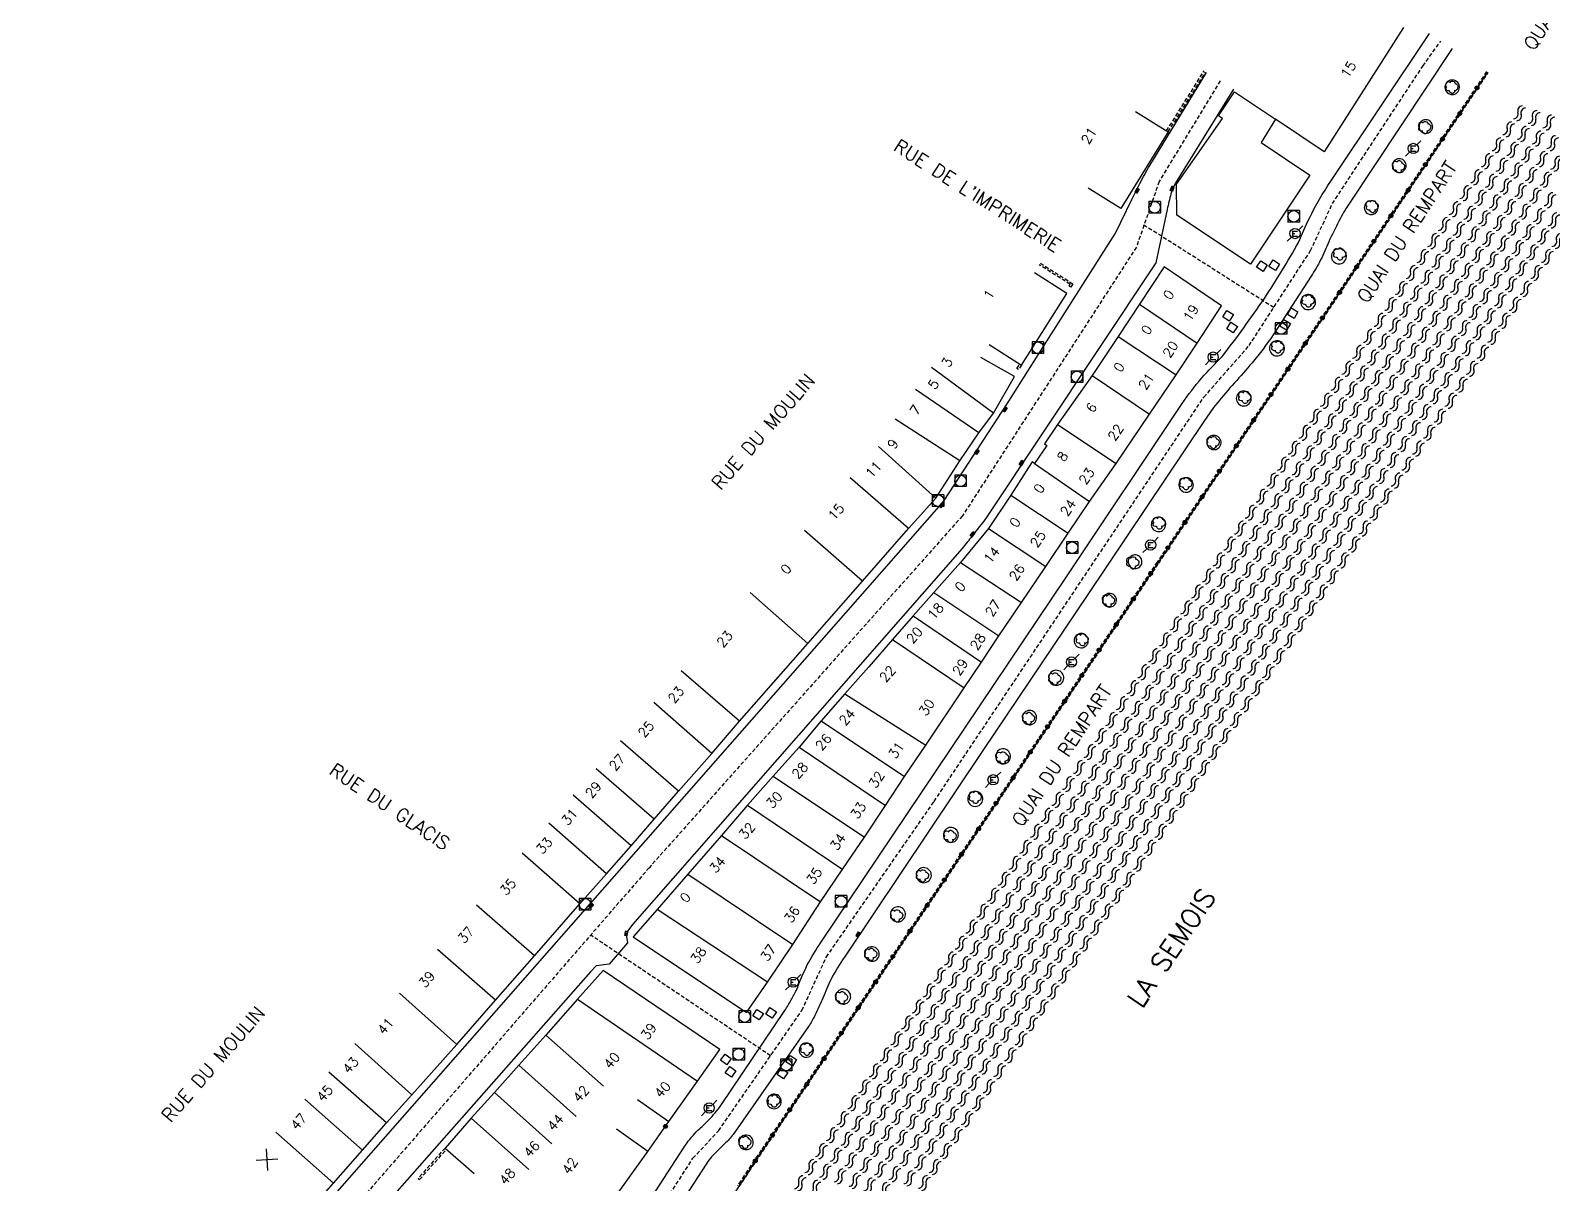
# Model space of a CAD drawing. Header units: millimetres. Extents: x 200040 to 200892, y 53262 to 54000.
# Drawn here: x 200111.5 to 200309.3, y 53611.6 to 53761.4 of the extents above; entities that cross this region are included whole.
import ezdxf
from ezdxf.enums import TextEntityAlignment as Align

# ---------------------------------------------------------------- set-up
doc = ezdxf.new("R2010")
doc.units = ezdxf.units.MM
doc.linetypes.add('DASHED', pattern=[0.75, 0.5, -0.25])
doc.layers.get('0').update_dxf_attribs({"linetype": 'CONTINUOUS'})
for name, color, linetype in [('W0001', 6, 'DASHED'), ('W0008', 7, 'CONTINUOUS'), ('W0100', 7, 'CONTINUOUS'), ('W0112', 1, 'DASHED'), ('W0300', 7, 'CONTINUOUS'), ('W0322', 7, 'CONTINUOUS'), ('W0334', 7, 'CONTINUOUS'), ('W0400', 7, 'CONTINUOUS'), ('W0420', 7, 'CONTINUOUS'), ('W0471', 7, 'CONTINUOUS'), ('W0500', 5, 'DASHED'), ('W0989', 7, 'CONTINUOUS'), ('W0991', 7, 'CONTINUOUS'), ('W1102', 7, 'CONTINUOUS')]:
    doc.layers.add(name, color=color, linetype=linetype)
doc.styles.get("Standard").update_dxf_attribs({"font": 'romans.shx', "width": 0.85})

# ---------------------------------------------------------------- blocks, each defined once
blk = doc.blocks.new('t500o')
at = {"color": 0, "linetype": 'Continuous'}
for centre, start, end in [((-0.5, 0.625), 216.8699, 323.1301), ((0.5, -0.125), 36.8699, 143.1301), ((0.5, -0.625), 36.8699, 143.1301), ((-0.5, 0.125), 216.8699, 323.1301)]:
    blk.add_arc(centre, 0.625, start, end, dxfattribs=at)
blk = doc.blocks.new('t322o')
at = {"color": 0, "linetype": 'Continuous'}
for radius in [0.25, 0.15]:
    blk.add_circle((0, 0), radius, dxfattribs=at)
blk = doc.blocks.new('t991o')
at = {"color": 0, "linetype": 'Continuous'}
for p, q in [((-1, 1), (1, -1)), ((-1, -1), (1, 1))]:
    blk.add_line(p, q, dxfattribs=at)
blk = doc.blocks.new('T300')
for p, q in [((-0.8, 0.51), (-0.86, 0.34)), ((-0.86, 0.34), (-0.86, 0.17)), ((-0.86, 0.17), (-0.74, 0.06)), ((-0.69, 0.63), (-0.8, 0.51)), ((-0.8, -0.06), (-0.74, 0.06)), ((-0.74, 0.06), (-0.69, 0.11)), ((-0.57, 0.69), (-0.69, 0.63)), ((-0.46, 0.69), (-0.57, 0.69)), ((-0.29, 0.63), (-0.46, 0.69)), ((-0.29, 0.63), (-0.17, 0.74)), ((-0.23, 0.57), (-0.29, 0.63)), ((-0.17, 0.74), (-0.06, 0.8)), ((-0.06, 0.8), (0.06, 0.8)), ((0.06, 0.8), (0.23, 0.74)), ((0.23, 0.74), (0.34, 0.63)), ((0.34, 0.63), (0.4, 0.51)), ((0.46, 0.46), (0.34, 0.46)), ((0.4, 0.51), (0.4, 0.46)), ((0.57, 0.4), (0.46, 0.46)), ((0.57, 0.4), (0.69, 0.29)), ((0.69, 0.29), (0.74, 0.17)), ((0.74, 0.06), (0.69, -0.17)), ((0.74, 0.17), (0.74, 0.06)), ((-0.8, -0.17), (-0.8, -0.06)), ((-0.8, -0.23), (-0.8, -0.17)), ((-0.74, -0.34), (-0.8, -0.23)), ((-0.69, -0.4), (-0.74, -0.34)), ((-0.51, -0.46), (-0.69, -0.4)), ((-0.4, -0.46), (-0.51, -0.46)), ((-0.4, -0.46), (-0.34, -0.46)), ((-0.34, -0.46), (-0.34, -0.4)), ((-0.34, -0.51), (-0.34, -0.46)), ((-0.29, -0.63), (-0.34, -0.51)), ((-0.17, -0.74), (-0.29, -0.63)), ((-0.06, -0.8), (-0.17, -0.74)), ((0.06, -0.8), (-0.06, -0.8)), ((0.17, -0.74), (0.06, -0.8)), ((0.23, -0.69), (0.17, -0.74)), ((0.29, -0.46), (0.23, -0.46)), ((0.29, -0.63), (0.23, -0.69)), ((0.46, -0.4), (0.29, -0.46)), ((0.34, -0.51), (0.29, -0.63)), ((0.34, -0.51), (0.34, -0.46)), ((0.57, -0.34), (0.46, -0.4)), ((0.63, -0.29), (0.57, -0.34)), ((0.69, -0.17), (0.63, -0.29))]:
    blk.add_line(p, q)
blk = doc.blocks.new('T420')
for p, q in [((0.75, 0.75), (-0.75, 0.75)), ((-0.75, 0.75), (-0.75, -0.75)), ((0.75, 0.75), (0.75, -0.75)), ((0.75, -0.75), (-0.75, -0.75))]:
    blk.add_line(p, q)
blk.add_ellipse((0, 0), major_axis=(-0.53, 0.53), ratio=1, start_param=3.926991, end_param=10.210176)
blk = doc.blocks.new('t112o')
at = {"color": 0, "linetype": 'Continuous'}
for p, q in [((-0.5, 0.5), (0.5, 0.5)), ((-0.5, -0.5), (-0.5, 0.5)), ((0.5, 0.5), (0.5, -0.5)), ((0.5, -0.5), (-0.5, -0.5))]:
    blk.add_line(p, q, dxfattribs=at)
blk = doc.blocks.new('T400')
for p, q in [((-0.15, 0.3), (0.15, 0.3)), ((-0.15, -0.25), (-0.15, 0.3)), ((-0.15, 0.15), (0.15, 0.15)), ((-0.15, 0), (0.15, 0)), ((0.15, 0.3), (0.15, -0.25)), ((-0.15, -0.15), (0.15, -0.15)), ((-0.15, -0.25), (-0.15, -0.3)), ((-0.15, -0.3), (0.15, -0.3)), ((0.15, -0.3), (0.15, -0.25))]:
    blk.add_line(p, q)
blk = doc.blocks.new('T471')
for p, q in [((-0.333334, 0.333334), (-0.333334, -0.333334)), ((-0.333334, 0.333334), (0.333334, 0.333334)), ((-0.333334, 0), (0, 0)), ((0.500001, 0.500001), (1.000002, 1.000002)), ((-0.500001, -0.500001), (-1.000002, -1.000002)), ((-0.333334, -0.333334), (0.333334, -0.333334))]:
    blk.add_line(p, q)
blk.add_ellipse((0, 0), major_axis=(0.471405, 0.471405), ratio=1, start_param=5.4977871438, end_param=11.780972451)

msp = doc.modelspace()

# ---------------------------------------------------------------- linework, layer by layer
at = {"layer": 'W0001'}
for points in [[(200161.1, 53543.89), (200162.89, 53553.87), (200165.22, 53562.95), (200166.61, 53568.07), (200172.44, 53576.46), (200193.41, 53608.36), (200197.61, 53614.88), (200200.96, 53618.48), (200211.78, 53634.11), (200214.95, 53641.05), (200228.95, 53661.26), (200263.99, 53713.79), (200269.87, 53720.49), (200277.86, 53732.83), (200280.69, 53738.94), (200292.44, 53756.81), (200294.78, 53760.06)], [(200266.09, 53754.88), (200258.18, 53741.79), (200255.22, 53733.27), (200232.61, 53698.34), (200191.92, 53652.64), (200146.37, 53600.15), (200131.41, 53579.99), (200120.63, 53563.65), (200111.54, 53554.13)], [(200273.06, 53725.43), (200256.21, 53736.14)], [(200207.69, 53628.21), (200184.33, 53643.88)]]:
    msp.add_lwpolyline(points, dxfattribs=at)
at = {"layer": 'W0008', "flags": 128}
for points in [[(200183.12, 53595.74), (200196.37, 53616.22, -0.0348), (200197.49, 53617.67, -0.005), (200198.24, 53618.52, 0.0121), (200199.69, 53619.9, 0.0447), (200201.22, 53621.74), (200209.57, 53634.08, 0.025), (200210.38, 53635.46, 0.0006), (200211.07, 53636.74, -0.026), (200212.47, 53640.01, -0.0251), (200214.23, 53642.94), (200246.13, 53690.43), (200261.19, 53712.96, -0.0321), (200263.73, 53716.28, -0.0143), (200266.36, 53719.06, 0.0161), (200271.85, 53726.6, 0.0148), (200276.3, 53733.89, -0.0128), (200277.7, 53737.04, -0.0341), (200280.5, 53741.87), (200293.3, 53761.05)], [(200296.26, 53759.07), (200282.81, 53738.87, 0.0277), (200281.54, 53736.65, 0.006), (200280.21, 53733.98, -0.0202), (200279.16, 53731.61, -0.0259), (200277.92, 53729.49), (200272.99, 53721.9, -0.0303), (200270.26, 53718.26, -0.0075), (200267.97, 53715.63, 0.0145), (200265.68, 53712.97, 0.0204), (200264.08, 53710.77), (200248.9, 53688.15), (200235.38, 53668), (200217.29, 53641.02, 0.0309), (200215.56, 53638.16, 0.0219), (200214.49, 53635.69, -0.0073), (200213.43, 53633.42, -0.0392), (200212.63, 53631.99), (200202.83, 53617.99, -0.0461), (200201.76, 53616.79, -0.0029), (200200.7, 53615.77, 0.0219), (200200.02, 53615.07, 0.0227), (200199.41, 53614.27), (200172.39, 53572.7, 0.0296)], [(200142.04, 53599.86), (200220.31, 53688.98), (200229.61, 53699.57), (200230.23, 53700.36), (200238.45, 53712.91), (200243.3, 53720.59), (200252.53, 53735.09), (200254.65, 53739.47, -0.0047), (200255.68, 53741.56, -0.0198), (200256.97, 53743.89), (200264.35, 53755.95)], [(200267.83, 53753.81), (200260.48, 53741.91, 0.0619), (200259.71, 53740.19, 0.024), (200259.23, 53738.16), (200257.77, 53731.24), (200235.72, 53698.12, -0.0049), (200233.87, 53695.72, -0.0129), (200232.58, 53694.14), (200189.76, 53645.26), (200189.14, 53644.44), (200189, 53643.72), (200189.11, 53642.86), (200186.71, 53640.11), (200185.05, 53639.88), (200184.31, 53639.12), (200158.21, 53609.49)]]:
    msp.add_lwpolyline(points, format="xyb", dxfattribs=at)
at = {"layer": 'W0100'}
for points in [[(200289.93, 53761.82), (200279.61, 53745.68), (200273.29, 53749.91), (200271.42, 53746.86), (200277.75, 53742.64), (200270.03, 53731.06), (200260.5, 53737.44), (200260.42, 53741.48), (200266.4, 53750), (200265.9, 53750.33), (200267.96, 53753.44)], [(200255.11, 53750.89), (200259.36, 53748.26), (200253.19, 53738.31), (200248.94, 53740.94)]]:
    msp.add_lwpolyline(points, dxfattribs=at)
at = {"layer": 'W0100', "flags": 128}
msp.add_lwpolyline([(200204.55, 53633.84), (200207.32, 53637.79), (200210.57, 53642.65), (200214.2, 53648.21), (200217.1, 53652.51), (200219.89, 53656.59), (200222.64, 53660.72), (200225.1, 53664.49), (200227.86, 53668.57), (200232.87, 53676.01), (200235.09, 53679.37), (200237.34, 53682.77), (200240.29, 53687.1), (200243.45, 53691.79), (200246.37, 53696.1), (200249.12, 53700.23), (200252.59, 53705.17), (200256.94, 53711.58), (200260.38, 53716.67), (200263.14, 53720.82), (200266.3, 53725.66), (200258.82, 53730.71), (200255.64, 53725.86), (200252.86, 53721.67), (200249.46, 53716.62), (200244.99, 53710.24), (200243.28, 53707.73), (200243.61, 53707.5), (200242, 53705.16), (200241.67, 53705.38), (200241.58, 53705.25), (200238.93, 53701.07), (200236.01, 53696.74), (200232.37, 53692.32), (200228.91, 53688.4), (200226.24, 53685.35), (200223.52, 53682.31), (200220.47, 53678.75), (200217.33, 53675.22), (200214.29, 53671.72), (200211.4, 53668.32), (200208.04, 53664.52), (200204.71, 53660.77), (200201.34, 53656.83), (200196.97, 53651.82), (200192.95, 53647.2), (200189.84, 53643.67)], close=True, dxfattribs=at)
for points in [[(200236.1, 53720.63), (200240.32, 53717.96), (200246.2, 53727.27), (200241.97, 53729.94)], [(200142.66, 53609.84), (200146.41, 53606.53), (200150.92, 53611.64), (200157.82, 53619.48), (200161.09, 53623.11), (200166.94, 53629.69), (200171.95, 53635.43), (200177.02, 53641.17), (200182.94, 53647.94), (200186.38, 53651.83), (200189.58, 53655.49), (200192.58, 53658.93), (200195.75, 53662.57), (200200.07, 53667.5), (200203.67, 53671.7), (200212.56, 53681.79), (200219.64, 53689.89), (200225.6, 53696.71), (200229.16, 53700.67), (200232.29, 53705.5), (200234.77, 53709.15), (200236.66, 53711.72), (200239.37, 53716.48), (200235.03, 53718.95)], [(200190.41, 53622.54), (200194.49, 53619.65), (200198.2, 53624.9), (200201.1, 53629.01), (200185.93, 53639.28), (200182.63, 53635.56), (200178.48, 53630.87), (200175.01, 53627), (200171.82, 53623.44), (200168.82, 53620.09), (200165.42, 53616.22), (200169.17, 53612.92)], [(200170.07, 53594.3), (200174.11, 53591.36), (200183.14, 53603.76), (200187.9, 53610.41), (200191.74, 53615.76), (200187.68, 53618.68)]]:
    msp.add_lwpolyline(points, dxfattribs=at)
at = {"layer": 'W0112'}
for p, q in [((200259.15, 53748.39), (200264.01, 53756.17)), ((200259.36, 53748.26), (200264.22, 53756.03))]:
    msp.add_line(p, q, dxfattribs=at)
for points in [[(200300.73, 53756.09), (200257.92, 53692.35), (200206.48, 53615.94), (200206.03, 53615.27), (200205.59, 53614.61), (200205.15, 53613.95), (200204.71, 53613.29), (200204.27, 53612.63), (200203.82, 53611.96), (200203.39, 53611.3)], [(200203.59, 53611.16), (200204.03, 53611.82), (200204.47, 53612.49), (200204.91, 53613.15), (200205.36, 53613.81), (200205.8, 53614.47), (200206.24, 53615.14), (200206.69, 53615.8), (200258.13, 53692.21), (200300.93, 53755.95)], [(200242.75, 53731.19), (200246.97, 53728.52), (200246.68, 53728.06), (200246.47, 53728.19), (200246.62, 53728.44), (200242.61, 53730.98)], [(200240.32, 53717.96), (200239.89, 53717.37), (200239.68, 53717.52), (200240.11, 53718.1)], [(200165.42, 53616.22), (200161.9, 53612.28), (200162.08, 53612.12), (200165.6, 53616.06)]]:
    msp.add_lwpolyline(points, dxfattribs=at)
at = {"layer": 'W0322', "flags": 128}
msp.add_lwpolyline([(200300.84, 53756.01), (200258.64, 53693.21), (200206.56, 53615.81, 0.010761), (200196.58, 53600.04, 0.009), (200191.44, 53590.7), (200182.57, 53572.1), (200177.95, 53553.07)], format="xyb", dxfattribs=at)
msp.add_lwpolyline([(200191.74, 53615.76), (200194.49, 53619.65)], dxfattribs=at)
at = {"layer": 'W0334'}
msp.add_line((200295.77, 53753.24), (200295.77, 53753.24), dxfattribs=at)
for points in [[(200295.89, 53753.18, 28.132751), (200295.77, 53753.24)], [(200293.56, 53749.45, 98.539776), (200293.58, 53749.42)], [(200289.82, 53744.65, 24.663831), (200289.94, 53744.57)], [(200286.16, 53739.19, 24.663831), (200286.28, 53739.11)], [(200282.03, 53732.92, 24.663831), (200282.16, 53732.83)], [(200278.03, 53726.98, 24.663831), (200278.16, 53726.89)], [(200273.98, 53720.96, 24.663831), (200274.11, 53720.87)], [(200269.67, 53714.46, 24.663831), (200269.8, 53714.37)], [(200265.79, 53708.67, 24.663831), (200265.91, 53708.58)], [(200262.12, 53703.22, 24.663831), (200262.25, 53703.14)], [(200258.53, 53698.09, 24.663831), (200258.66, 53698.01)], [(200255.49, 53693.18, 24.663831), (200255.61, 53693.1)], [(200252.18, 53688.18, 24.663831), (200252.3, 53688.1)], [(200248.55, 53682.93, 24.663831), (200248.67, 53682.84)], [(200245.31, 53678.16, 24.663831), (200245.44, 53678.07)], [(200241.83, 53672.93, 24.663831), (200241.95, 53672.84)], [(200238.39, 53667.95, 24.663831), (200238.52, 53667.86)], [(200234.78, 53662.43, 24.663831), (200234.91, 53662.34)], [(200231.61, 53657.75, 24.663831), (200231.74, 53657.66)], [(200228.1, 53652.52, 24.663831), (200228.23, 53652.43)], [(200224.74, 53647.43, 24.663831), (200224.87, 53647.34)], [(200221.3, 53642.27, 24.663831), (200221.43, 53642.19)], [(200217.62, 53636.74, 24.663831), (200217.75, 53636.65)], [(200212.84, 53629.72, 24.663831), (200212.96, 53629.63)], [(200208.58, 53623.11, 24.663831), (200208.71, 53623.03)], [(200204.94, 53617.79, 24.663831), (200205.07, 53617.71)]]:
    msp.add_lwpolyline(points, format="xyb", close=True, dxfattribs=at)
at = {"layer": 'W1102'}
for p, q in [((200267.96, 53753.44), (200273.29, 53749.91)), ((200255.64, 53725.86), (200263.14, 53720.82)), ((200252.86, 53721.67), (200260.38, 53716.67)), ((200236.66, 53711.72), (200228.6, 53717.64)), ((200249.46, 53716.62), (200256.94, 53711.58)), ((200234.77, 53709.15), (200226.51, 53714.78)), ((200232.29, 53705.5), (200223.9, 53710.94)), ((200244.99, 53710.24), (200252.59, 53705.17)), ((200229.16, 53700.67), (200221.73, 53707.37)), ((200242, 53705.16), (200249.12, 53700.23)), ((200225.6, 53696.71), (200218.06, 53703.29)), ((200238.93, 53701.07), (200246.37, 53696.1)), ((200236.01, 53696.74), (200243.45, 53691.79)), ((200219.64, 53689.89), (200212.11, 53696.47)), ((200232.37, 53692.32), (200240.29, 53687.1)), ((200212.56, 53681.79), (200205.06, 53688.41)), ((200228.91, 53688.4), (200237.34, 53682.77)), ((200226.24, 53685.35), (200235.09, 53679.37)), ((200223.52, 53682.31), (200232.87, 53676.01)), ((200203.67, 53671.7), (200196.07, 53678.21)), ((200217.33, 53675.22), (200227.86, 53668.57)), ((200200.07, 53667.5), (200192.54, 53674.09)), ((200214.29, 53671.72), (200225.1, 53664.49)), ((200195.75, 53662.57), (200188.22, 53669.14)), ((200211.4, 53668.32), (200222.64, 53660.72)), ((200192.58, 53658.93), (200185.04, 53665.5)), ((200208.04, 53664.52), (200219.89, 53656.59)), ((200189.58, 53655.49), (200182.04, 53662.06)), ((200204.71, 53660.77), (200217.08, 53652.4)), ((200186.38, 53651.83), (200178.9, 53658.45)), ((200201.34, 53656.83), (200214.2, 53648.21)), ((200182.94, 53647.94), (200175.42, 53654.53)), ((200196.97, 53651.82), (200210.57, 53642.65)), ((200177.02, 53641.17), (200169.51, 53647.79)), ((200207.32, 53637.79), (200192.95, 53647.2)), ((200171.95, 53635.43), (200164.41, 53642)), ((200166.94, 53629.69), (200159.47, 53636.33)), ((200182.63, 53635.56), (200198.2, 53624.9)), ((200161.09, 53623.11), (200153.67, 53629.81)), ((200178.48, 53630.87), (200185.98, 53624.25)), ((200157.82, 53619.48), (200150.3, 53626.09)), ((200175.01, 53627), (200182.45, 53620.32)), ((200154.69, 53615.93), (200147.19, 53622.55)), ((200171.82, 53623.44), (200179.27, 53616.77)), ((200168.82, 53620.09), (200176.28, 53613.42)), ((200150.92, 53611.64), (200143.42, 53618.26))]:
    msp.add_line(p, q, dxfattribs=at)

# ---------------------------------------------------------------- block references
at = {"layer": 'W0112'}
for p, rotation in [((200271.54, 53730.82), 237.2130484408756), ((200273.13, 53730.92), 237.2542011815467), ((200267.13, 53724.37), 56.39950599767295), ((200275.53, 53724.7), 240.3338997358175), ((200267.66, 53722.83), 57.53454801013671), ((200274.55, 53723.18), 58.39503544770982), ((200206.07, 53633.55), 238.100358030289), ((200207.76, 53633.78), 57.2461132286777), ((200201.89, 53627.73), 53.5472259472197), ((200210.39, 53627.56), 237.124595995926), ((200202.51, 53626.12), 54.75492571952411), ((200209.24, 53625.9), 56.73314296336772)]:
    msp.add_blockref('t112o', p, dxfattribs=dict(at, rotation=rotation))
at = {"layer": 'W0300'}
for p in [(200296.26, 53754.05), (200292.72, 53748.82), (200289.33, 53743.72), (200285.91, 53738.55), (200281.68, 53732.37), (200277.57, 53726.28), (200273.62, 53720.28), (200269.35, 53713.75), (200265.24, 53707.88), (200261.68, 53702.53), (200258.22, 53697.42), (200254.79, 53692.25), (200251.65, 53687.33), (200248.23, 53682.26), (200244.66, 53677.17), (200241.25, 53672.04), (200237.86, 53666.92), (200234.34, 53661.77), (200231.07, 53656.71), (200227.47, 53651.58), (200224.12, 53646.38), (200220.75, 53641.38), (200216.97, 53635.75), (200212.43, 53629.04), (200208.18, 53622.33), (200204.41, 53616.95)]:
    msp.add_blockref('T300', p, dxfattribs=at)
at = {"layer": 'W0322'}
for p, rotation in [((200299.47, 53753.96), 236.100991057282), ((200297.24, 53750.64), 236.100991057282), ((200295, 53747.32), 236.100991057282), ((200292.77, 53744), 236.100991057282), ((200290.54, 53740.68), 236.100991057282), ((200288.31, 53737.36), 236.100991057282), ((200286.08, 53734.04), 236.100991057282), ((200283.85, 53730.72), 236.100991057282), ((200281.62, 53727.4), 236.100991057282), ((200279.39, 53724.08), 236.100991057282), ((200277.16, 53720.76), 236.100991057282), ((200274.93, 53717.44), 236.100991057282), ((200272.7, 53714.12), 236.100991057282), ((200270.46, 53710.8), 236.100991057282), ((200268.23, 53707.48), 236.100991057282), ((200266, 53704.16), 236.100991057282), ((200263.77, 53700.84), 236.100991057282), ((200261.54, 53697.52), 236.100991057282), ((200259.31, 53694.2), 236.100991057282), ((200257.08, 53690.88), 236.0612208837802), ((200254.84, 53687.56), 236.0612208837802), ((200252.61, 53684.25), 236.0612208837802), ((200250.38, 53680.93), 236.0612208837802), ((200248.14, 53677.61), 236.0612208837802), ((200245.91, 53674.29), 236.0612208837802), ((200243.68, 53670.97), 236.0612208837802), ((200241.44, 53667.65), 236.0612208837802), ((200239.21, 53664.33), 236.0612208837802), ((200236.98, 53661.02), 236.0612208837802), ((200234.74, 53657.7), 236.0612208837802), ((200232.51, 53654.38), 236.0612208837802), ((200230.28, 53651.06), 236.0612208837802), ((200228.05, 53647.74), 236.0612208837802), ((200225.81, 53644.42), 236.0612208837802), ((200223.58, 53641.11), 236.0612208837802), ((200221.35, 53637.79), 236.0612208837802), ((200219.11, 53634.47), 236.0612208837802), ((200216.88, 53631.15), 236.0612208837802), ((200214.65, 53627.83), 236.0612208837802), ((200212.41, 53624.51), 236.0612208837802), ((200210.18, 53621.19), 236.0612208837802), ((200194.05, 53619.03), 54.8094549594263), ((200207.95, 53617.88), 236.0612208837802), ((200205.72, 53614.55), 236.6498366561372)]:
    msp.add_blockref('t322o', p, dxfattribs=dict(at, rotation=rotation))
at = {"layer": 'W0400'}
for p, rotation in [((200255.31, 53740.62), 334.2672482849565), ((200259.87, 53740.86), 157.8627960755642), ((200238.16, 53712.22), 327.5342559185589), ((200234.49, 53706.66), 145.5911675286409), ((200240.29, 53705.2), 146.4813128344442), ((200229.9, 53699.72), 142.5825859316396), ((200233.93, 53695.96), 142.657280714275), ((200184.4, 53647.69), 138.9913802900552), ((200188.94, 53644.09), 171.2230512129381), ((200219.07, 53643.98), 326.4027155651611)]:
    msp.add_blockref('T400', p, dxfattribs=dict(at, rotation=rotation))
at = {"layer": 'W0420'}
for p in [(200257.59, 53738.46), (200275.67, 53737.28), (200274.02, 53722.7), (200242.42, 53720.21), (200247.51, 53716.42), (200232.38, 53702.91), (200229.46, 53700.34), (200246.88, 53694.23), (200183.59, 53647.89), (200216.86, 53648.26), (200204.33, 53633.3), (200203.55, 53628.39), (200209.73, 53627.01)]:
    msp.add_blockref('T420', p, dxfattribs=at)
at = {"layer": 'W0471'}
for p in [(200291.2, 53746.1), (200275.83, 53735.04), (200265.2, 53718.99), (200257.07, 53694.58), (200246.79, 53679.37), (200236.61, 53664.07), (200210.65, 53637.77), (200199.72, 53621.42)]:
    msp.add_blockref('T471', p, dxfattribs=at)
at = {"layer": 'W0500'}
for p, rotation in [((200305, 53750.66), 236.1009910572815), ((200306.9, 53750.06), 236.1009910572815), ((200308.81, 53749.47), 236.1009910572815), ((200303.6, 53748.59), 236.1009910572815), ((200305.51, 53747.99), 236.1009910572815), ((200307.42, 53747.39), 236.1009910572815), ((200302.21, 53746.51), 236.1009910572815), ((200304.12, 53745.91), 236.1009910572815), ((200306.02, 53745.32), 236.1009910572815), ((200309.33, 53746.79), 236.1009910572815), ((200300.81, 53744.44), 236.1009910572815), ((200302.72, 53743.84), 236.1009910572815), ((200304.63, 53743.24), 236.1009910572815), ((200307.93, 53744.72), 236.1009910572815), ((200309.84, 53744.12), 236.1009910572815), ((200299.42, 53742.36), 236.1009910572815), ((200301.33, 53741.76), 236.1009910572815), ((200303.24, 53741.17), 236.1009910572815), ((200306.54, 53742.64), 236.1009910572815), ((200308.45, 53742.04), 236.1009910572815), ((200298.02, 53740.29), 236.1009910572815), ((200299.93, 53739.69), 236.1009910572815), ((200305.14, 53740.57), 236.1009910572815), ((200307.05, 53739.97), 236.1009910572815), ((200308.96, 53739.37), 236.1009910572815), ((200296.63, 53738.21), 236.1009910572815), ((200298.54, 53737.61), 236.1009910572815), ((200301.84, 53739.09), 236.1009910572815), ((200303.75, 53738.49), 236.1009910572815), ((200305.66, 53737.89), 236.1009910572815), ((200307.57, 53737.3), 236.1009910572815), ((200295.24, 53736.14), 236.1009910572815), ((200297.14, 53735.54), 236.1009910572815), ((200300.45, 53737.02), 236.1009910572815), ((200302.36, 53736.42), 236.1009910572815), ((200304.26, 53735.82), 236.1009910572815), ((200306.17, 53735.22), 236.1009910572815), ((200309.48, 53736.75), 236.1009910572815), ((200293.84, 53734.06), 236.1009910572815), ((200295.75, 53733.46), 236.1009910572815), ((200299.05, 53734.94), 236.1009910572815), ((200300.96, 53734.34), 236.1009910572815), ((200302.87, 53733.74), 236.1009910572815), ((200308.08, 53734.67), 236.1009910572815), ((200310.01, 53734.07), 236.1009910572815), ((200292.45, 53731.99), 236.1009910572815), ((200294.36, 53731.39), 236.1009910572815), ((200297.66, 53732.86), 236.1009910572815), ((200299.57, 53732.27), 236.1009910572815), ((200301.48, 53731.67), 236.1009910572815), ((200304.78, 53733.15), 236.1009910572815), ((200306.69, 53732.6), 236.1009910572815), ((200308.62, 53732), 236.1009910572815), ((200291.05, 53729.91), 236.1009910572815), ((200292.96, 53729.31), 236.1009910572815), ((200296.26, 53730.79), 236.1009910572815), ((200298.17, 53730.19), 236.1009910572815), ((200300.08, 53729.59), 236.1009910572815), ((200303.38, 53731.07), 236.1009910572815), ((200305.29, 53730.52), 236.1009910572815), ((200307.22, 53729.92), 236.1009910572815), ((200289.66, 53727.84), 236.1009910572815), ((200291.57, 53727.24), 236.1009910572815), ((200294.87, 53728.71), 236.1009910572815), ((200296.78, 53728.12), 236.1009910572815), ((200298.69, 53727.52), 236.1009910572815), ((200301.99, 53729), 236.1009910572815), ((200303.9, 53728.45), 236.1009910572815), ((200305.83, 53727.85), 236.1009910572815), ((200288.26, 53725.76), 236.1009910572815), ((200293.48, 53726.64), 236.1009910572815), ((200295.38, 53726.04), 236.1009910572815), ((200297.29, 53725.44), 236.1009910572815), ((200300.6, 53726.92), 236.1009910572815), ((200302.51, 53726.37), 236.1009910572815), ((200304.43, 53725.77), 236.1009910572815), ((200286.87, 53723.69), 236.1009910572815), ((200290.17, 53725.16), 236.1009910572815), ((200292.08, 53724.56), 236.1009910572815), ((200293.99, 53723.97), 236.1009910572815), ((200295.9, 53723.37), 236.1009910572815), ((200299.2, 53724.85), 236.1009910572815), ((200301.11, 53724.3), 236.1009910572815), ((200303.04, 53723.7), 236.1009910572815), ((200285.48, 53721.61), 236.1009910572815), ((200288.78, 53723.09), 236.1009910572815), ((200290.69, 53722.49), 236.1009910572815), ((200292.6, 53721.89), 236.1009910572815), ((200297.81, 53722.77), 236.1009910572815), ((200299.72, 53722.22), 236.1009910572815), ((200301.64, 53721.62), 236.1009910572815), ((200284.08, 53719.54), 236.1009910572815), ((200287.38, 53721.01), 236.1009910572815), ((200289.29, 53720.41), 236.1009910572815), ((200291.2, 53719.82), 236.1009910572815), ((200294.5, 53721.29), 236.1009910572815), ((200296.41, 53720.7), 236.1009910572815), ((200298.32, 53720.15), 236.1009910572815), ((200300.25, 53719.55), 236.1009910572815), ((200282.69, 53717.46), 236.1009910572815), ((200285.99, 53718.94), 236.1009910572815), ((200287.9, 53718.34), 236.1009910572815), ((200289.81, 53717.74), 236.1009910572815), ((200293.11, 53719.22), 236.1009910572815), ((200295.02, 53718.62), 236.1009910572815), ((200296.93, 53718.07), 236.1009910572815), ((200298.85, 53717.47), 236.1009910572815), ((200281.29, 53715.39), 236.1009910572815), ((200284.6, 53716.86), 236.1009910572815), ((200286.5, 53716.26), 236.1009910572815), ((200288.41, 53715.67), 236.1009910572815), ((200291.72, 53717.14), 236.1009910572815), ((200293.62, 53716.55), 236.1009910572815), ((200295.53, 53716), 236.1009910572815), ((200297.46, 53715.4), 236.1009910572815), ((200283.2, 53714.79), 236.1009910572815), ((200285.11, 53714.19), 236.1009910572815), ((200287.02, 53713.59), 236.1009910572815), ((200290.32, 53715.07), 236.1009910572815), ((200292.23, 53714.47), 236.1009910572815), ((200294.14, 53713.92), 236.1009910572815), ((200279.9, 53713.31), 236.1009910572815), ((200281.81, 53712.71), 236.1009910572815), ((200283.72, 53712.11), 236.1009910572815), ((200285.62, 53711.52), 236.1009910572815), ((200288.93, 53712.99), 236.1009910572815), ((200290.84, 53712.4), 236.1009910572815), ((200292.75, 53711.85), 236.1009910572815), ((200296.07, 53713.32), 236.1009910572815), ((200278.5, 53711.24), 236.1009910572815), ((200280.41, 53710.64), 236.1009910572815), ((200282.32, 53710.04), 236.1009910572815), ((200284.23, 53709.44), 236.1009910572815), ((200287.53, 53710.92), 236.1009910572815), ((200289.44, 53710.32), 236.1009910572815), ((200291.35, 53709.77), 236.1009910572815), ((200294.67, 53711.25), 236.1009910572815), ((200277.11, 53709.16), 236.1009910572815), ((200279.02, 53708.56), 236.1009910572815), ((200280.93, 53707.96), 236.1009910572815), ((200286.14, 53708.84), 236.1009910572815), ((200288.05, 53708.25), 236.1009910572815), ((200289.96, 53707.7), 236.1009910572815), ((200293.28, 53709.17), 236.1009910572815), ((200275.72, 53707.09), 236.1009910572815), ((200277.62, 53706.49), 236.1009910572815), ((200279.53, 53705.89), 236.1009910572815), ((200282.84, 53707.37), 236.1009910572815), ((200284.74, 53706.77), 236.1009910572815), ((200286.65, 53706.17), 236.1009910572815), ((200288.56, 53705.62), 236.1009910572815), ((200291.88, 53707.1), 236.1009910572815), ((200274.32, 53705.01), 236.1009910572815), ((200276.23, 53704.41), 236.1009910572815), ((200278.14, 53703.81), 236.1009910572815), ((200281.44, 53705.29), 236.1009910572815), ((200283.35, 53704.69), 236.1009910572815), ((200285.26, 53704.1), 236.1009910572815), ((200287.17, 53703.54), 236.1009910572815), ((200290.49, 53705.02), 236.1009910572815), ((200272.93, 53702.94), 236.1009910572815), ((200274.84, 53702.34), 236.1009910572815), ((200276.74, 53701.74), 236.1009910572815), ((200280.05, 53703.22), 236.1009910572815), ((200281.96, 53702.62), 236.1009910572815), ((200283.86, 53702.02), 236.1009910572815), ((200289.09, 53702.95), 236.1009910572815), ((200271.53, 53700.86), 236.1009910572815), ((200273.44, 53700.26), 236.1009910572815), ((200275.35, 53699.66), 236.1009910572815), ((200278.65, 53701.14), 236.1009910572815), ((200280.56, 53700.54), 236.1009910572815), ((200282.47, 53699.95), 236.1009910572815), ((200285.77, 53701.47), 236.1009910572815), ((200287.7, 53700.87), 236.1009910572815), ((200270.14, 53698.78), 236.1009910572815), ((200272.05, 53698.19), 236.1009910572815), ((200273.96, 53697.59), 236.1009910572815), ((200277.26, 53699.07), 236.1009910572815), ((200279.17, 53698.47), 236.1009910572815), ((200281.08, 53697.87), 236.1009910572815), ((200284.38, 53699.39), 236.1009910572815), ((200286.31, 53698.8), 236.1009910572815), ((200268.74, 53696.71), 236.1009910572815), ((200270.65, 53696.11), 236.1009910572815), ((200275.86, 53696.99), 236.1009910572815), ((200277.77, 53696.39), 236.1009910572815), ((200279.68, 53695.8), 236.1009910572815), ((200282.99, 53697.32), 236.1009910572815), ((200284.91, 53696.72), 236.1009910572815), ((200267.35, 53694.63), 236.1009910572815), ((200269.26, 53694.04), 236.1009910572815), ((200272.56, 53695.51), 236.1009910572815), ((200274.47, 53694.92), 236.1009910572815), ((200276.38, 53694.32), 236.1009910572815), ((200278.29, 53693.72), 236.1009910572815), ((200281.59, 53695.24), 236.1009910572815), ((200283.52, 53694.65), 236.1009910572815), ((200265.96, 53692.56), 236.1009910572815), ((200267.86, 53691.96), 236.1009910572815), ((200271.17, 53693.44), 236.1009910572815), ((200273.08, 53692.84), 236.1009910572815), ((200274.98, 53692.24), 236.1009910572815), ((200276.89, 53691.64), 236.1009910572815), ((200280.2, 53693.17), 236.1009910572815), ((200282.12, 53692.57), 236.1009910572815), ((200264.56, 53690.49), 236.0612208837858), ((200266.47, 53689.89), 236.0612208837858), ((200269.77, 53691.36), 236.1009910572815), ((200271.68, 53690.77), 236.1009910572815), ((200273.59, 53690.17), 236.1009910572815), ((200278.8, 53691.09), 236.1009910572815), ((200280.73, 53690.5), 236.1009910572815), ((200263.16, 53688.41), 236.0612208837858), ((200265.07, 53687.81), 236.0612208837858), ((200268.38, 53689.29), 236.0612208837858), ((200270.29, 53688.69), 236.0612208837858), ((200272.19, 53688.09), 236.0612208837858), ((200275.5, 53689.57), 236.1009910572815), ((200277.41, 53689.02), 236.1009910572815), ((200279.33, 53688.42), 236.1009910572815), ((200261.77, 53686.34), 236.0612208837858), ((200263.68, 53685.74), 236.0612208837858), ((200266.98, 53687.22), 236.0612208837858), ((200268.89, 53686.62), 236.0612208837858), ((200270.8, 53686.02), 236.0612208837858), ((200274.1, 53687.5), 236.0612208837858), ((200276.01, 53686.95), 236.0612208837858), ((200277.94, 53686.35), 236.0612208837858), ((200260.37, 53684.26), 236.0612208837858), ((200265.59, 53685.14), 236.0612208837858), ((200267.49, 53684.54), 236.0612208837858), ((200269.4, 53683.95), 236.0612208837858), ((200272.71, 53685.42), 236.0612208837858), ((200274.62, 53684.87), 236.0612208837858), ((200276.54, 53684.27), 236.0612208837858), ((200258.98, 53682.19), 236.0612208837858), ((200262.28, 53683.67), 236.0612208837858), ((200264.19, 53683.07), 236.0612208837858), ((200266.1, 53682.47), 236.0612208837858), ((200268.01, 53681.87), 236.0612208837858), ((200271.31, 53683.35), 236.0612208837858), ((200273.22, 53682.8), 236.0612208837858), ((200275.15, 53682.2), 236.0612208837858), ((200257.58, 53680.12), 236.0612208837858), ((200260.89, 53681.59), 236.0612208837858), ((200262.79, 53680.99), 236.0612208837858), ((200264.7, 53680.4), 236.0612208837858), ((200266.61, 53679.8), 236.0612208837858), ((200269.91, 53681.27), 236.0612208837858), ((200271.83, 53680.72), 236.0612208837858), ((200273.75, 53680.12), 236.0612208837858), ((200256.19, 53678.04), 236.0612208837858), ((200259.49, 53679.52), 236.0612208837858), ((200261.4, 53678.92), 236.0612208837858), ((200263.31, 53678.32), 236.0612208837858), ((200268.52, 53679.2), 236.0612208837858), ((200270.43, 53678.65), 236.0612208837858), ((200272.36, 53678.05), 236.0612208837858), ((200254.79, 53675.97), 236.0612208837858), ((200258.09, 53677.44), 236.0612208837858), ((200260, 53676.85), 236.0612208837858), ((200261.91, 53676.25), 236.0612208837858), ((200265.21, 53677.72), 236.0612208837858), ((200267.12, 53677.13), 236.0612208837858), ((200269.03, 53676.57), 236.0612208837858), ((200270.96, 53675.98), 236.0612208837858), ((200253.39, 53673.89), 236.0612208837858), ((200256.7, 53675.37), 236.0612208837858), ((200258.61, 53674.77), 236.0612208837858), ((200260.51, 53674.17), 236.0612208837858), ((200263.82, 53675.65), 236.0612208837858), ((200265.73, 53675.05), 236.0612208837858), ((200267.64, 53674.5), 236.0612208837858), ((200269.56, 53673.9), 236.0612208837858), ((200255.3, 53673.29), 236.0612208837858), ((200257.21, 53672.7), 236.0612208837858), ((200259.12, 53672.1), 236.0612208837858), ((200262.42, 53673.58), 236.0612208837858), ((200264.33, 53672.98), 236.0612208837858), ((200266.24, 53672.43), 236.0612208837858), ((200252, 53671.82), 236.0612208837858), ((200253.91, 53671.22), 236.0612208837858), ((200255.81, 53670.62), 236.0612208837858), ((200257.72, 53670.02), 236.0612208837858), ((200261.03, 53671.5), 236.0612208837858), ((200262.94, 53670.9), 236.0612208837858), ((200264.85, 53670.35), 236.0612208837858), ((200268.17, 53671.83), 236.0612208837858), ((200250.6, 53669.74), 236.0612208837858), ((200252.51, 53669.15), 236.0612208837858), ((200254.42, 53668.55), 236.0612208837858), ((200256.33, 53667.95), 236.0612208837858), ((200259.63, 53669.43), 236.0612208837858), ((200261.54, 53668.83), 236.0612208837858), ((200263.45, 53668.28), 236.0612208837858), ((200266.77, 53669.75), 236.0612208837858), ((200249.21, 53667.67), 236.0612208837858), ((200251.11, 53667.07), 236.0612208837858), ((200253.02, 53666.47), 236.0612208837858), ((200258.24, 53667.35), 236.0612208837858), ((200260.14, 53666.75), 236.0612208837858), ((200262.06, 53666.2), 236.0612208837858), ((200265.38, 53667.68), 236.0612208837858), ((200247.81, 53665.6), 236.0612208837858), ((200249.72, 53665), 236.0612208837858), ((200251.63, 53664.4), 236.0612208837858), ((200254.93, 53665.88), 236.0612208837858), ((200256.84, 53665.28), 236.0612208837858), ((200258.75, 53664.68), 236.0612208837858), ((200260.66, 53664.13), 236.0612208837858), ((200263.98, 53665.6), 236.0612208837858), ((200246.41, 53663.52), 236.0612208837858), ((200248.32, 53662.92), 236.0612208837858), ((200250.23, 53662.33), 236.0612208837858), ((200253.54, 53663.8), 236.0612208837858), ((200255.44, 53663.2), 236.0612208837858), ((200257.35, 53662.61), 236.0612208837858), ((200259.26, 53662.06), 236.0612208837858), ((200262.59, 53663.53), 236.0612208837858), ((200245.02, 53661.45), 236.0612208837858), ((200246.93, 53660.85), 236.0612208837858), ((200248.84, 53660.25), 236.0612208837858), ((200252.14, 53661.73), 236.0612208837858), ((200254.05, 53661.13), 236.0612208837858), ((200255.96, 53660.53), 236.0612208837858), ((200261.19, 53661.46), 236.0612208837858), ((200243.62, 53659.37), 236.0612208837858), ((200245.53, 53658.78), 236.0612208837858), ((200247.44, 53658.18), 236.0612208837858), ((200250.74, 53659.65), 236.0612208837858), ((200252.65, 53659.06), 236.0612208837858), ((200254.56, 53658.46), 236.0612208837858), ((200257.87, 53659.98), 236.0612208837858), ((200259.79, 53659.38), 236.0612208837858), ((200242.23, 53657.3), 236.0612208837858), ((200244.14, 53656.7), 236.0612208837858), ((200246.04, 53656.1), 236.0612208837858), ((200249.35, 53657.58), 236.0612208837858), ((200251.26, 53656.98), 236.0612208837858), ((200253.17, 53656.38), 236.0612208837858), ((200256.47, 53657.91), 236.0612208837858), ((200258.4, 53657.31), 236.0612208837858), ((200240.83, 53655.23), 236.0612208837858), ((200242.74, 53654.63), 236.0612208837858), ((200247.95, 53655.51), 236.0612208837858), ((200249.86, 53654.91), 236.0612208837858), ((200251.77, 53654.31), 236.0612208837858), ((200255.08, 53655.83), 236.0612208837858), ((200257, 53655.23), 236.0612208837858), ((200239.44, 53653.15), 236.0612208837858), ((200241.34, 53652.55), 236.0612208837858), ((200244.65, 53654.03), 236.0612208837858), ((200246.56, 53653.43), 236.0612208837858), ((200248.47, 53652.83), 236.0612208837858), ((200250.37, 53652.24), 236.0612208837858), ((200253.68, 53653.76), 236.0612208837858), ((200255.61, 53653.16), 236.0612208837858), ((200238.04, 53651.08), 236.0612208837858), ((200239.95, 53650.48), 236.0612208837858), ((200243.25, 53651.96), 236.0612208837858), ((200245.16, 53651.36), 236.0612208837858), ((200247.07, 53650.76), 236.0612208837858), ((200248.98, 53650.16), 236.0612208837858), ((200252.28, 53651.69), 236.0612208837858), ((200254.21, 53651.09), 236.0612208837858), ((200236.64, 53649), 236.0612208837858), ((200238.55, 53648.41), 236.0612208837858), ((200241.86, 53649.88), 236.0612208837858), ((200243.77, 53649.28), 236.0612208837858), ((200245.67, 53648.69), 236.0612208837858), ((200250.89, 53649.61), 236.0612208837858), ((200252.81, 53649.01), 236.0612208837858), ((200235.25, 53646.93), 236.0612208837858), ((200237.16, 53646.33), 236.0612208837858), ((200240.46, 53647.81), 236.0612208837858), ((200242.37, 53647.21), 236.0612208837858), ((200244.28, 53646.61), 236.0612208837858), ((200247.58, 53648.09), 236.0612208837858), ((200249.49, 53647.54), 236.0612208837858), ((200251.42, 53646.94), 236.0612208837858), ((200233.85, 53644.86), 236.0612208837858), ((200235.76, 53644.26), 236.0612208837858), ((200239.07, 53645.73), 236.0612208837858), ((200240.97, 53645.14), 236.0612208837858), ((200242.88, 53644.54), 236.0612208837858), ((200246.19, 53646.01), 236.0612208837858), ((200248.1, 53645.46), 236.0612208837858), ((200250.02, 53644.86), 236.0612208837858), ((200232.46, 53642.78), 236.0612208837858), ((200237.67, 53643.66), 236.0612208837858), ((200239.58, 53643.06), 236.0612208837858), ((200241.49, 53642.46), 236.0612208837858), ((200244.79, 53643.94), 236.0612208837858), ((200246.7, 53643.39), 236.0612208837858), ((200248.63, 53642.79), 236.0612208837858), ((200231.06, 53640.71), 236.0612208837858), ((200234.37, 53642.18), 236.0612208837858), ((200236.27, 53641.59), 236.0612208837858), ((200238.18, 53640.99), 236.0612208837858), ((200240.09, 53640.39), 236.0612208837858), ((200243.4, 53641.87), 236.0612208837858), ((200245.31, 53641.32), 236.0612208837858), ((200247.23, 53640.72), 236.0612208837858), ((200229.67, 53638.63), 236.0612208837858), ((200232.97, 53640.11), 236.0612208837858), ((200234.88, 53639.51), 236.0612208837858), ((200236.79, 53638.91), 236.0612208837858), ((200238.7, 53638.32), 236.0612208837858), ((200242, 53639.79), 236.0612208837858), ((200243.91, 53639.24), 236.0612208837858), ((200245.84, 53638.64), 236.0612208837858), ((200228.27, 53636.56), 236.0612208837858), ((200231.57, 53638.04), 236.0612208837858), ((200233.48, 53637.44), 236.0612208837858), ((200235.39, 53636.84), 236.0612208837858), ((200240.6, 53637.72), 236.0612208837858), ((200242.51, 53637.17), 236.0612208837858), ((200244.44, 53636.57), 236.0612208837858), ((200226.87, 53634.49), 236.0612208837858), ((200230.18, 53635.96), 236.0612208837858), ((200232.09, 53635.36), 236.0612208837858), ((200234, 53634.77), 236.0612208837858), ((200237.3, 53636.24), 236.0612208837858), ((200239.21, 53635.64), 236.0612208837858), ((200241.12, 53635.09), 236.0612208837858), ((200243.04, 53634.49), 236.0612208837858), ((200225.48, 53632.41), 236.0612208837858), ((200228.78, 53633.89), 236.0612208837858), ((200230.69, 53633.29), 236.0612208837858), ((200232.6, 53632.69), 236.0612208837858), ((200235.9, 53634.17), 236.0612208837858), ((200237.81, 53633.57), 236.0612208837858), ((200239.72, 53633.02), 236.0612208837858), ((200241.65, 53632.42), 236.0612208837858), ((200227.39, 53631.81), 236.0612208837858), ((200229.3, 53631.22), 236.0612208837858), ((200231.2, 53630.62), 236.0612208837858), ((200234.51, 53632.09), 236.0612208837858), ((200236.42, 53631.5), 236.0612208837858), ((200238.33, 53630.95), 236.0612208837858), ((200240.25, 53630.35), 236.0612208837858), ((200224.08, 53630.34), 236.0612208837858), ((200225.99, 53629.74), 236.0612208837858), ((200227.9, 53629.14), 236.0612208837858), ((200229.81, 53628.54), 236.0612208837858), ((200233.11, 53630.02), 236.0612208837858), ((200235.02, 53629.42), 236.0612208837858), ((200236.93, 53628.87), 236.0612208837858), ((200222.69, 53628.26), 236.0612208837858), ((200224.6, 53627.66), 236.0612208837858), ((200226.5, 53627.07), 236.0612208837858), ((200228.41, 53626.47), 236.0612208837858), ((200231.72, 53627.95), 236.0612208837858), ((200233.62, 53627.35), 236.0612208837858), ((200235.54, 53626.8), 236.0612208837858), ((200238.86, 53628.27), 236.0612208837858), ((200221.29, 53626.19), 236.0612208837858), ((200223.2, 53625.59), 236.0612208837858), ((200225.11, 53624.99), 236.0612208837858), ((200230.32, 53625.87), 236.0612208837858), ((200232.23, 53625.27), 236.0612208837858), ((200234.14, 53624.72), 236.0612208837858), ((200237.46, 53626.2), 236.0612208837858), ((200219.9, 53624.11), 236.0612208837858), ((200221.8, 53623.52), 236.0612208837858), ((200223.71, 53622.92), 236.0612208837858), ((200227.02, 53624.39), 236.0612208837858), ((200228.92, 53623.8), 236.0612208837858), ((200230.83, 53623.2), 236.0612208837858), ((200232.74, 53622.65), 236.0612208837858), ((200236.07, 53624.12), 236.0612208837858), ((200218.5, 53622.04), 236.0612208837858), ((200220.41, 53621.44), 236.0612208837858), ((200222.32, 53620.84), 236.0612208837858), ((200225.62, 53622.32), 236.0612208837858), ((200227.53, 53621.72), 236.0612208837858), ((200229.44, 53621.12), 236.0612208837858), ((200231.35, 53620.57), 236.0612208837858), ((200234.67, 53622.05), 236.0612208837858), ((200217.1, 53619.97), 236.0612208837858), ((200219.01, 53619.37), 236.0612208837858), ((200220.92, 53618.77), 236.0612208837858), ((200224.22, 53620.25), 236.0612208837858), ((200226.13, 53619.65), 236.0612208837858), ((200228.04, 53619.05), 236.0612208837858), ((200229.95, 53618.5), 236.0612208837858), ((200233.27, 53619.98), 236.0612208837858), ((200215.71, 53617.89), 236.0612208837858), ((200217.62, 53617.29), 236.0612208837858), ((200219.52, 53616.7), 236.0612208837858), ((200222.83, 53618.17), 236.0612208837858), ((200224.74, 53617.57), 236.0612208837858), ((200226.65, 53616.98), 236.0612208837858), ((200231.88, 53617.9), 236.0612208837858), ((200214.31, 53615.82), 236.0612208837858), ((200216.22, 53615.22), 236.0612208837858), ((200218.13, 53614.62), 236.0612208837858), ((200221.43, 53616.1), 236.0612208837858), ((200223.34, 53615.5), 236.0612208837858), ((200225.25, 53614.9), 236.0612208837858), ((200228.56, 53616.43), 236.0612208837858), ((200230.48, 53615.83), 236.0612208837858), ((200212.93, 53613.74), 236.6245574543861), ((200214.83, 53613.14), 236.6245574543861), ((200216.74, 53612.54), 236.6245574543861), ((200220.04, 53614.02), 236.0612208837858), ((200221.95, 53613.43), 236.0612208837858), ((200223.85, 53612.83), 236.0612208837858), ((200227.16, 53614.35), 236.0612208837858), ((200229.09, 53613.75), 236.0612208837858), ((200211.56, 53611.65), 236.9526978554279), ((200213.46, 53611.05), 236.9526978554279), ((200218.65, 53611.94), 236.6245574543861), ((200220.56, 53611.35), 236.6245574543861), ((200222.47, 53610.75), 236.6245574543861), ((200225.77, 53612.28), 236.0612208837858), ((200227.69, 53611.68), 236.0612208837858)]:
    msp.add_blockref('t500o', p, dxfattribs=dict(at, rotation=rotation))
at = {"layer": 'W0991', "rotation": 48.58845910034248}
msp.add_blockref('t991o', (200142.29, 53614.71), dxfattribs=at)

# ---------------------------------------------------------------- texts
at = {"layer": 'W0500'}
msp.add_text('LA SEMOIS', height=2.5, rotation=56.2732, dxfattribs=at).set_placement((200259.74, 53642.23), align=Align.MIDDLE)
at = {"layer": 'W0989'}
for s, rotation, p in [('QUAI DU REMPART', 56.6008, (200312.08, 53768.04)), ("RUE DE L'IMPRIMERIE", 327.5649, (200234.56, 53739.98)), ('QUAI DU REMPART', 56.6008, (200290.43, 53735.22)), ('RUE DU MOULIN', 49.0407, (200206.74, 53709.33)), ('QUAI DU REMPART', 56.6008, (200245.6, 53667.18)), ('RUE DU GLACIS', 326.1441, (200158.23, 53660.58)), ('RUE DU MOULIN', 49.0407, (200135.28, 53627.14))]:
    msp.add_text(s, height=1.75, rotation=rotation, dxfattribs=at).set_placement(p, align=Align.MIDDLE)
at = {"layer": 'W0991'}
for s, rotation, p in [('15', 57.3829, (200282.78, 53756.37)), ('21', 58.2078, (200249.05, 53747.76)), ('1', 57.7532, (200236.07, 53727.15)), ('0', 56.4766, (200259.41, 53727.09)), ('19', 56.867, (200262.31, 53724.74)), ('0', 56.0595, (200256.57, 53722.53)), ('20', 56.4684, (200259.65, 53720.01)), ('3', 60.3321, (200230.63, 53718.31)), ('0', 56.7028, (200252.97, 53717.68)), ('21', 55.8536, (200256.52, 53715.85)), ('5', 53.7223, (200228.87, 53715.46)), ('7', 55.7424, (200226.51, 53712.11)), ('6', 55.0182, (200249.37, 53712.42)), ('22', 55.9018, (200252.52, 53709.21)), ('9', 57.0572, (200223.59, 53707.71)), ('8', 55.7183, (200245.63, 53706.08)), ('11', 47.9778, (200221.06, 53704.38)), ('23', 54.9221, (200248.75, 53703.52)), ('0', 57.6842, (200242.59, 53701.92)), ('15', 48.8947, (200216.21, 53698.89)), ('24', 56.2849, (200246.35, 53699.44)), ('0', 55.9482, (200239.46, 53697.52)), ('25', 55.8835, (200242.43, 53695.36)), ('14', 50.5299, (200236.42, 53693.27)), ('0', 48.8313, (200209.7, 53691.44)), ('26', 56.026, (200239.7, 53691.03)), ('0', 48.5997, (200232.33, 53689.17)), ('18', 48.7366, (200229.14, 53685.99)), ('27', 55.8127, (200236.6, 53686.37)), ('23', 48.6181, (200201.74, 53682.37)), ('20', 48.266, (200226.39, 53682.86)), ('28', 56.4031, (200234.62, 53682.03)), ('29', 56.5584, (200232.33, 53678.72)), ('22', 48.3647, (200222.88, 53677.83)), ('23', 49.3959, (200195.41, 53675.13)), ('24', 49.0187, (200217.63, 53672.23)), ('30', 56.0235, (200227.99, 53673.49)), ('25', 48.7849, (200191.52, 53670.64)), ('26', 49.6321, (200214.57, 53668.98)), ('27', 48.9269, (200187.76, 53666.34)), ('31', 55.9704, (200224.02, 53667.92)), ('28', 48.5281, (200211.51, 53665.29)), ('29', 48.9327, (200184.67, 53662.79)), ('32', 56.9191, (200221.47, 53664.1)), ('30', 48.3736, (200208.19, 53661.46)), ('33', 56.2689, (200219.09, 53660.1)), ('31', 48.8919, (200181.58, 53659.25)), ('32', 49.4734, (200204.62, 53657.44)), ('33', 48.4798, (200178.3, 53655.52)), ('34', 55.6722, (200216.45, 53656.01)), ('34', 48.8616, (200200.79, 53653.04)), ('35', 56.0147, (200213.38, 53651.59)), ('35', 48.7825, (200173.59, 53650.16)), ('0', 48.8356, (200196.62, 53648.77)), ('36', 56.8881, (200210.49, 53646.57)), ('37', 48.6034, (200168.11, 53643.92)), ('38', 54.8973, (200198.32, 53641.29)), ('37', 56.1981, (200207.4, 53641.59)), ('39', 48.9099, (200163.04, 53638.14)), ('41', 48.329, (200157.67, 53632.05)), ('39', 54.7345, (200191.86, 53631.39)), ('43', 47.9101, (200153.14, 53626.99)), ('40', 48.5408, (200187.07, 53627.6)), ('45', 47.9101, (200149.79, 53623.32)), ('42', 48.057, (200183.07, 53623.26)), ('40', 48.5408, (200193.66, 53623.81)), ('47', 48.6917, (200146.39, 53619.65)), ('44', 48.1918, (200179.75, 53619.55)), ('46', 48.2252, (200176.66, 53616.1)), ('42', 54.3635, (200181.63, 53613.9)), ('48', 48.5749, (200173.49, 53612.53))]:
    msp.add_text(s, height=1.25, rotation=rotation, dxfattribs=at).set_placement(p, align=Align.MIDDLE)

doc.saveas('drawing.dxf')
